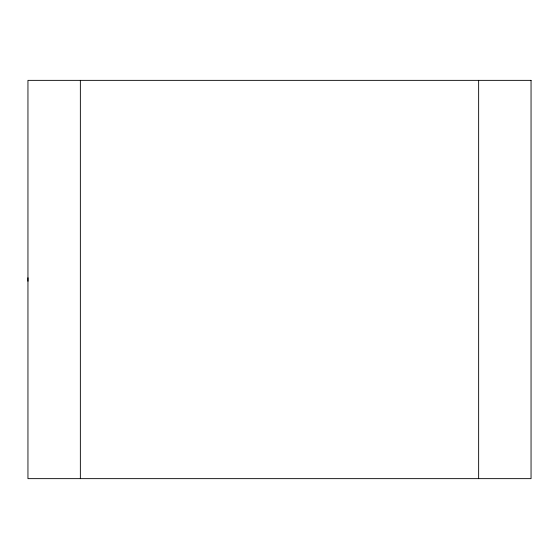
<?xml version="1.0" encoding="UTF-8"?>
<svg xmlns="http://www.w3.org/2000/svg" width="559" height="559" viewBox="0 0 559 559"><rect width="100%" height="100%" fill="white"/><g stroke="black" fill="none" stroke-linecap="round" stroke-linejoin="round"><path stroke-width="0.84" d="M478.644 80.356L478.644 478.644M80.356 80.356L80.356 478.644M27.971 281.233A73.369 73.369 0 0 1 27.971 277.767M531.05 80.356L27.95 80.356L27.95 478.644L531.05 478.644L531.05 80.356"/></g></svg>
